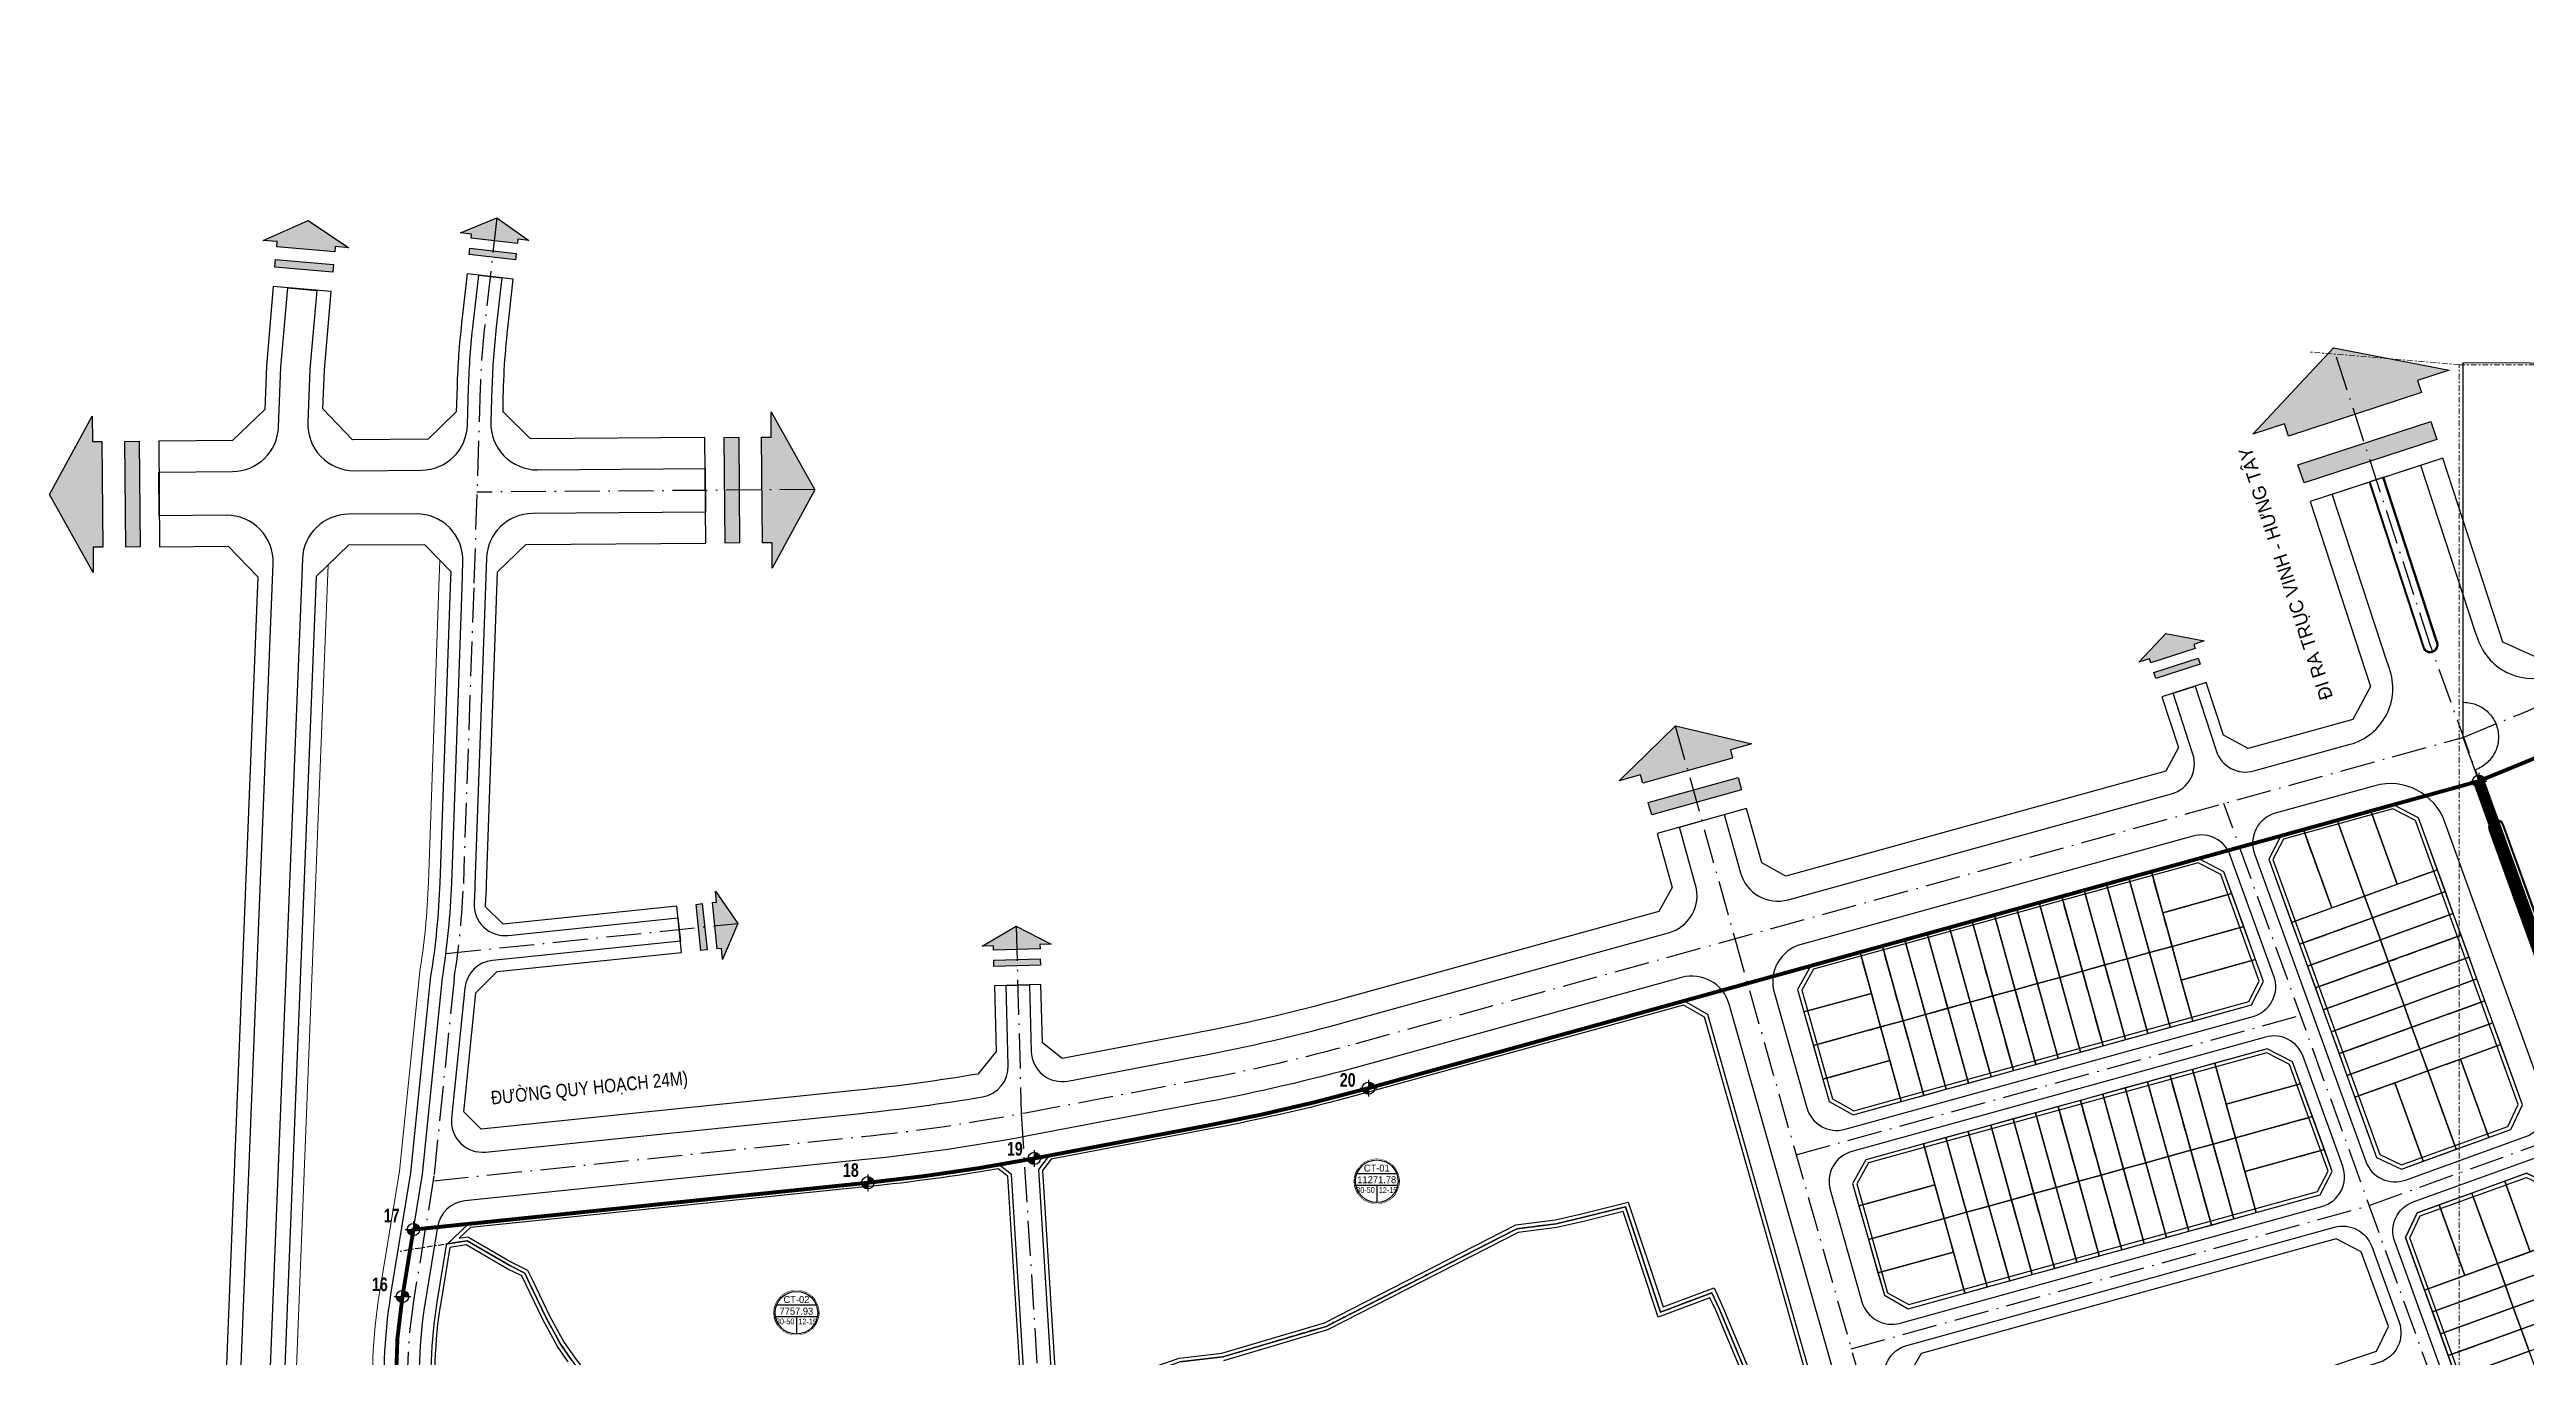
# Model space of a CAD drawing. Header units: millimetres. Extents: x 567980 to 569372, y 2065777 to 2066674.
# Drawn here: x 567980 to 568619, y 2066285 to 2066623 of the extents above; entities that cross this region are included whole.
import ezdxf
from ezdxf.enums import TextEntityAlignment as Align
from ezdxf.xclip import XClip

# ---------------------------------------------------------------- set-up
doc = ezdxf.new("R2010")
doc.units = ezdxf.units.MM
for name, pattern in [('ACAD_ISO10W100', [18.5, 12, -3, 0.5, -3]), ('CENTER', [3, 1.5, -0.5, 0.5, -0.5]), ('DOT', [0.25, 0, -0.25]), ('HIDDEN', [0.75, 0.5, -0.25])]:
    doc.linetypes.add(name, pattern=pattern)
for name, color, linetype, lineweight in [('boDnv', 54, 'Continuous', 25), ('datKeSog', 251, 'Continuous', 13), ('datMatNc', 150, 'Continuous', 13), ('E- RANH GIOI', 1, 'CENTER', 13)]:
    doc.layers.add(name, color=color, linetype=linetype, lineweight=lineweight)
for name, color, linetype in [('BoThamCo', 94, 'Continuous'), ('ChiaLo', 128, 'CENTER'), ('datOlienke', 42, 'Continuous'), ('datOXh', 42, 'Continuous'), ('ddc', 32, 'Continuous'), ('ghi_chu', 7, 'Continuous'), ('hatchViaHe+LogDg', 129, 'Continuous'), ('LogDg', 7, 'Continuous'), ('LoLK', 6, 'Continuous'), ('QH', 7, 'Continuous'), ('RANHGIOI', 2, 'HIDDEN'), ('text', 7, 'Continuous'), ('TimDg', 222, 'Continuous'), ('ViaHeS', 32, 'Continuous')]:
    doc.layers.add(name, color=color, linetype=linetype)
doc.styles.add('ARIALB', font='', dxfattribs={"width": 0.75})
doc.styles.add('avantH', font='', dxfattribs={"height": 10})
doc.styles.add('avh', font='')
doc.styles.add('rms', font='romans.shx', dxfattribs={"width": 0.7, "bigfont": 'vns.shx'})
doc.styles.get('ARIALB').set_extended_font_data('.VnArialH', bold=True)
doc.styles.get('avantH').set_extended_font_data('.VnAvantH')
doc.styles.get('avh').set_extended_font_data('.VnAvantH')
doc.linetypes.add('ADL', pattern='A,0.125,-0.15,["++",rms,S=0.5,R=0,X=0,Y=-0.2245],-1.35,1.125', length=2.75)

# ---------------------------------------------------------------- blocks, each defined once
blk = doc.blocks.new('sl')
at = {"layer": 'ghi_chu', "color": 158}
blk.add_circle((0, 0), 5.75, dxfattribs=at)
at = {"color": 158, "linetype": 'DOT'}
blk.add_wipeout([(0, 5.75), (0.97, 5.67), (1.86, 5.44), (2.47, 5.19), (3.13, 4.82), (3.79, 4.32), (4.43, 3.67), (4.91, 2.99), (5.2, 2.45), (5.53, 1.57), (5.7, 0.77), (5.75, 0), (5.69, -0.85), (5.5, -1.69), (5.23, -2.38), (4.83, -3.13), (4.38, -3.72), (3.93, -4.2), (2.99, -4.91), (2.42, -5.22), (1.54, -5.54), (0.63, -5.72), (0, -5.75), (-0.86, -5.69), (-1.59, -5.52), (-2.41, -5.22), (-3.14, -4.82), (-3.72, -4.39), (-4.31, -3.8), (-4.85, -3.09), (-5.21, -2.43), (-5.52, -1.6), (-5.69, -0.85), (-5.75, 0), (-5.66, 1.01), (-5.49, 1.72), (-5.12, 2.62), (-4.44, 3.66), (-3.55, 4.52), (-2.72, 5.07), (-1.72, 5.49), (-0.8, 5.69)], dxfattribs=at).dxf.layer = 'ghi_chu'
at = {"layer": 'ghi_chu', "color": 32}
for points in [[(-5.12, 2), (5.12, 2)], [(-5.41, -1), (5.41, -1)], [(0, -1), (0, -5.5)]]:
    blk.add_lwpolyline(points, dxfattribs=at)
at = {"layer": 'ghi_chu'}
blk.add_circle((0, 0), 5.5, dxfattribs=at)
at = {"layer": 'ghi_chu', "style": 'avh'}
for tag, height, p in [('SOLO', 1.25, (0, 2.51)), ('DT', 1.5, (-0.01, -0.49))]:
    blk.add_attdef(tag, text='', height=height, dxfattribs=at).set_placement(p, align=Align.CENTER)
blk.add_attdef('MD', text='', height=1.25, dxfattribs=at).set_placement((-0.5, -3), align=Align.RIGHT)
blk.add_attdef('TC', (0.5, -3.02), '', height=1.25, dxfattribs=at)
blk = doc.blocks.new('moc')
at = {"layer": 'QH', "linetype": 'Continuous'}
h = blk.add_hatch(color=7, dxfattribs=at)
h.paths.add_polyline_path([(0, 0), (0.53, 0, 0.414214), (0, 0.53)])
h.paths.add_polyline_path([(-0.53, 0, 0.414214), (0, -0.53), (0, 0)])
for p, q in [((0, 0.71), (0, -0.71)), ((-0.71, 0), (0.71, 0))]:
    blk.add_line(p, q, dxfattribs=at)
blk.add_circle((0, 0), 0.529, dxfattribs=at)
blk = doc.blocks.new('NEN')
at = {"layer": 'hatchViaHe+LogDg'}
for points in [[(-658.81, 201.32), (-662.37, 201.63), (-650.77, 206.79), (-640.27, 199.72), (-643.83, 200.03), (-643.95, 198.67), (-658.92, 199.96)], [(-608.64, 203.26), (-611.49, 203.58), (-602.11, 207.47), (-593.85, 201.6), (-596.69, 201.92), (-596.81, 200.83), (-608.76, 202.17)], [(-597.3, 196.62), (-609.22, 197.96), (-609.07, 199.58), (-597.12, 198.24)], [(-644.42, 193.39), (-659.37, 194.68), (-659.22, 196.72), (-644.25, 195.42)], [(-140.81, 154.25), (-148.98, 151.58), (-128.2, 173.86), (-98.35, 168.12), (-106.52, 165.45), (-105.5, 162.34), (-139.79, 151.14)], [(-706.28, 122.43), (-706.23, 115.92), (-717.53, 136.03), (-706.53, 156.24), (-706.48, 149.73), (-704, 149.75), (-703.8, 122.44)], [(-531.31, 150.89), (-531.36, 157.39), (-520.06, 137.29), (-531.06, 117.08), (-531.1, 123.58), (-533.58, 123.56), (-533.78, 150.87)], [(-101.58, 150.22), (-135.81, 139.04), (-137.4, 143.69), (-103.11, 154.89)], [(-694.36, 149.79), (-694.16, 122.54), (-697.88, 122.46), (-698.08, 149.77)], [(-543.22, 123.52), (-543.42, 150.77), (-539.71, 150.85), (-539.51, 123.55)], [(-175.7, 93.64), (-178.42, 92.75), (-171.49, 100.18), (-161.54, 98.27), (-164.26, 97.38), (-163.93, 96.34), (-175.36, 92.61)], [(-162.62, 92.3), (-174.03, 88.58), (-174.56, 90.12), (-163.13, 93.86)], [(-306.99, 63.69), (-312.51, 62.15), (-298.03, 76.39), (-278.31, 71.7), (-283.83, 70.16), (-283.24, 68.06), (-306.4, 61.59)], [(-280.98, 59.88), (-304.09, 53.42), (-305.02, 56.56), (-281.86, 63.03)], [(-545.41, 30.86), (-545.7, 33.71), (-539.9, 25.37), (-543.88, 16.05), (-544.17, 18.9), (-545.26, 18.78), (-546.49, 30.74)], [(-549.48, 18.36), (-550.71, 30.3), (-549.09, 30.49), (-547.85, 18.53)], [(-474, 19.6), (-476.86, 19.52), (-468.11, 24.67), (-459.12, 20.01), (-461.98, 19.93), (-461.95, 18.84), (-473.97, 18.51)], [(-461.85, 14.59), (-473.84, 14.26), (-473.91, 15.9), (-461.89, 16.23)]]:
    blk.add_hatch(color=158, dxfattribs=at).paths.add_polyline_path(points)
at = {"layer": 'boDnv', "color": 10, "linetype": 'ADL', "ltscale": 0.25}
for points in [[(-112.87, 54.94), (-141.1, 47.13), (-143.82, 41.87), (-116.27, -34.28), (-110.62, -36.93), (-83.19, -27.01), (-80.54, -21.35), (-107.04, 51.93)], [(-157.31, 38.03), (-163.14, 41.03), (-262.37, 13.59), (-265.42, 8.17), (-257.45, -19.89), (-251.99, -22.96), (-150.07, 5.22), (-147.35, 10.48)], [(-139.57, -11.02), (-145.4, -8.01), (-248.17, -36.43), (-251.22, -41.85), (-243.25, -69.91), (-237.78, -72.99), (-132.33, -43.82), (-129.61, -38.57)], [(-60.78, -174.7), (-66.48, -171.94), (-108.51, -55.75), (-105.86, -50.09), (-78.43, -40.17), (-72.77, -42.82), (-30.44, -159.88), (-33.11, -165.41)]]:
    blk.add_lwpolyline(points, close=True, dxfattribs=at)
at = {"layer": 'BoThamCo'}
for points in [[(-115.48, 140.42), (-118.81, 139.34), (-104.87, 96.65, 0.427548), (-102.72, 95.62), (-102.51, 95.7, 0.410089), (-101.54, 97.8), (-101.76, 98.42)], [(-87.84, 49.55), (-67, -8.06, 1), (-63.71, -6.87), (-84.55, 50.74, 0.9989)]]:
    blk.add_lwpolyline(points, format="xyb", close=True, dxfattribs=at)
blk.add_lwpolyline([(-114.05, -78.66), (-121.03, -59.36), (-127.55, -55.99), (-234.64, -85.61), (-238.09, -91.75), (-230.7, -117.81), (-224.59, -121.03), (-117.09, -84.95)], close=True, dxfattribs=at)
at = {"layer": 'ChiaLo', "ltscale": 5}
for points in [[(-96.56, -32.91), (-127.27, 51.99)], [(-111.74, 35.51), (-118.57, 54.4)], [(-128.67, 29.39), (-135.97, 49.58)], [(-164.54, 0.18), (-175.2, 38.74)], [(-139.01, 25.65), (-101.4, 39.25)], [(-187.67, -6.21), (-198.33, 32.34)], [(-181.89, -4.61), (-192.55, 33.94)], [(-176.1, -3.02), (-186.77, 35.54)], [(-170.32, -1.42), (-180.98, 37.14)], [(-172.27, 28.13), (-154.45, 33.06)], [(-136.97, 20), (-99.35, 33.61)], [(-210.8, -12.61), (-221.46, 25.94)], [(-205.02, -11.01), (-215.68, 27.54)], [(-199.24, -9.41), (-209.9, 29.14)], [(-193.45, -7.81), (-204.11, 30.74)], [(-134.93, 14.36), (-97.31, 27.97)], [(-262.4, -6.13), (-151.38, 24.57)], [(-233.93, -19.01), (-244.6, 19.54)], [(-228.15, -17.41), (-238.81, 21.14)], [(-222.37, -15.81), (-233.03, 22.74)], [(-216.58, -14.21), (-227.25, 24.34)], [(-132.89, 8.72), (-95.27, 22.32)], [(-239.72, -20.61), (-250.38, 17.94)], [(-167.47, 10.78), (-148.31, 16.08)], [(-130.85, 3.08), (-93.23, 16.68)], [(-264.85, 2.53), (-247.45, 7.34)], [(-128.81, -2.57), (-91.19, 11.04)], [(-126.77, -8.21), (-89.15, 5.4)], [(-124.73, -13.85), (-87.11, -0.24)], [(-122.68, -19.49), (-85.07, -5.89)], [(-259.94, -14.79), (-242.65, -10.01)], [(-153.94, -50.84), (-164.6, -12.28)], [(-148.15, -49.24), (-158.81, -10.68)], [(-88.1, -29.85), (-95.41, -9.63)], [(-177.07, -57.23), (-187.73, -18.68)], [(-171.28, -55.63), (-181.95, -17.08)], [(-165.5, -54.04), (-176.16, -15.48)], [(-159.72, -52.44), (-170.38, -13.88)], [(-155.88, -21.29), (-136.71, -15.99)], [(-105.03, -35.97), (-112.34, -15.75)], [(-248.2, -56.15), (-133.64, -24.47)], [(-200.2, -63.63), (-210.86, -25.08)], [(-194.42, -62.03), (-205.08, -23.48)], [(-188.63, -60.43), (-199.29, -21.88)], [(-182.85, -58.83), (-193.51, -20.28)], [(-223.33, -70.03), (-233.99, -31.48)], [(-217.55, -68.43), (-228.21, -29.88)], [(-211.76, -66.83), (-222.43, -28.28)], [(-205.98, -65.23), (-216.64, -26.68)], [(-151.08, -38.64), (-130.57, -32.96)], [(-250.65, -47.5), (-231.06, -42.08)], [(-46.62, -171), (-92.48, -44.19)], [(-77.43, -59.35), (-84.02, -41.13)], [(-94.36, -65.47), (-100.95, -47.25)], [(-104.7, -69.21), (-67.09, -55.6)], [(-245.74, -64.81), (-226.26, -59.43)], [(-102.66, -74.85), (-65.05, -61.25)], [(-100.62, -80.49), (-63.01, -66.89)], [(-98.58, -86.14), (-60.97, -72.53)], [(-96.54, -91.78), (-58.92, -78.17)]]:
    blk.add_lwpolyline(points, dxfattribs=at)
at = {"layer": 'datKeSog'}
blk.add_lwpolyline([(-645.6, 117.91), (-648.72, 114.89), (-657.61, -108.51, 0.144979), (-644.71, -159.44), (-560.23, -301.62, -0.120799), (-534.62, -397.06), (-532.94, -474.2), (-529.89, -476.39), (-531.62, -397, 0.12086), (-557.62, -300.13), (-642.13, -157.9, -0.144979), (-654.61, -108.63)], format="xyb", close=True, dxfattribs=at)
blk.add_lwpolyline([(-623.24, -136.39, -0.128574), (-629.43, -70.4), (-624.28, -38.95), (-619.11, 11.76, 0.031267), (-616.75, 35.89), (-614.06, 112.2), (-613.93, 116.14), (-616.83, 119.12), (-617.06, 112.3), (-619.75, 35.99, -0.031383), (-622.09, 12.16), (-627.25, -38.56), (-632.39, -69.91, 0.128574), (-626.06, -137.41)], format="xyb", dxfattribs=at)
at = {"layer": 'datMatNc'}
blk.add_lwpolyline([(-513.86, -452.78), (-528.66, -327.1, 0.11987), (-552.54, -262.85), (-599.29, -193.7), (-612.39, -170.1, -0.039408), (-621.14, -150.91), (-626.06, -137.41, -0.128574), (-632.39, -69.91), (-627.25, -38.56), (-622.09, 12.16, 0.031383), (-619.75, 35.99), (-617.06, 112.3), (-616.83, 119.12), (-620.7, 123.08), (-640.4, 122.94), (-645.6, 117.91), (-654.61, -108.63, 0.144979), (-642.13, -157.9), (-557.62, -300.13, -0.12086), (-531.62, -397), (-529.89, -476.39), (-525.14, -479.79), (-514.04, -476.29), (-510.89, -471.18)], format="xyb", close=True, dxfattribs=at)
at = {"layer": 'datOlienke'}
for points in [[(-112.76, 56.01), (-141.79, 47.98), (-144.9, 41.94), (-117.07, -35.01), (-110.67, -38.01), (-82.46, -27.81), (-79.46, -21.4), (-106.24, 52.64)], [(-156.5, 38.73), (-163.02, 42.1), (-263.04, 14.44), (-266.49, 8.3), (-258.3, -20.56), (-252.12, -24.04), (-149.38, 4.38), (-146.26, 10.41)], [(-138.77, -10.31), (-145.29, -6.94), (-248.84, -35.58), (-252.29, -41.72), (-244.1, -70.58), (-237.92, -74.06), (-131.64, -44.67), (-128.52, -38.64)], [(-60.84, -175.77), (-67.29, -172.66), (-109.59, -55.7), (-106.59, -49.29), (-78.38, -39.09), (-71.97, -42.09), (-29.35, -159.93), (-32.39, -166.23)]]:
    blk.add_lwpolyline(points, close=True, dxfattribs=at)
at = {"layer": 'LogDg', "ltscale": 0.75, "elevation": 0}
for points in [[(-658.81, 201.32), (-662.37, 201.63), (-650.77, 206.79), (-640.27, 199.72), (-643.83, 200.03), (-643.95, 198.67), (-658.92, 199.96)], [(-644.42, 193.39), (-659.37, 194.68), (-659.22, 196.72), (-644.25, 195.42)]]:
    blk.add_lwpolyline(points, close=True, dxfattribs=at)
at = {"layer": 'LogDg', "ltscale": 0.75}
for points in [[(-608.64, 203.26), (-611.49, 203.58), (-602.11, 207.47), (-593.85, 201.6), (-596.69, 201.92), (-596.81, 200.83), (-608.76, 202.17)], [(-597.3, 196.62), (-609.22, 197.96), (-609.07, 199.58), (-597.12, 198.24)], [(-140.81, 154.25), (-148.98, 151.58), (-128.2, 173.86), (-98.35, 168.12), (-106.52, 165.45), (-105.5, 162.34), (-139.79, 151.14)], [(-706.28, 122.43), (-706.23, 115.92), (-717.53, 136.03), (-706.53, 156.24), (-706.48, 149.73), (-704, 149.75), (-703.8, 122.44)], [(-531.31, 150.89), (-531.36, 157.39), (-520.06, 137.29), (-531.06, 117.08), (-531.1, 123.58), (-533.58, 123.56), (-533.78, 150.87)], [(-101.58, 150.22), (-135.81, 139.04), (-137.4, 143.69), (-103.11, 154.89)], [(-694.36, 149.79), (-694.16, 122.54), (-697.88, 122.46), (-698.08, 149.77)], [(-543.22, 123.52), (-543.42, 150.77), (-539.71, 150.85), (-539.51, 123.55)], [(-175.7, 93.64), (-178.42, 92.75), (-171.49, 100.18), (-161.54, 98.27), (-164.26, 97.38), (-163.93, 96.34), (-175.36, 92.61)], [(-162.62, 92.3), (-174.03, 88.58), (-174.56, 90.12), (-163.13, 93.86)], [(-306.99, 63.69), (-312.51, 62.15), (-298.03, 76.39), (-278.31, 71.7), (-283.83, 70.16), (-283.24, 68.06), (-306.4, 61.59)], [(-280.98, 59.88), (-304.09, 53.42), (-305.02, 56.56), (-281.86, 63.03)], [(-545.41, 30.86), (-545.7, 33.71), (-539.9, 25.37), (-543.88, 16.05), (-544.17, 18.9), (-545.26, 18.78), (-546.49, 30.74)], [(-549.48, 18.36), (-550.71, 30.3), (-549.09, 30.49), (-547.85, 18.53)], [(-474, 19.6), (-476.86, 19.52), (-468.11, 24.67), (-459.12, 20.01), (-461.98, 19.93), (-461.95, 18.84), (-473.97, 18.51)], [(-461.85, 14.59), (-473.84, 14.26), (-473.91, 15.9), (-461.89, 16.23)]]:
    blk.add_lwpolyline(points, close=True, dxfattribs=at)
at = {"layer": 'LogDg'}
for points in [[(-115.24, 140.5), (-119.04, 139.26), (-105.11, 96.58, 0.427548), (-102.63, 95.39), (-102.42, 95.47, 0.410089), (-101.31, 97.89), (-101.53, 98.5), (-115.24, 140.5)], [(-73.82, -19.36), (-99.46, 51.54, 0.391769), (-117.57, 60.9), (-143.22, 53.8, 0.43702), (-148.61, 43.37), (-119.89, -36.03, 0.414214), (-109.65, -40.83), (-78.62, -29.61, 0.414214)], [(-272.53, 7.6), (-264.07, -22.21, 0.412228), (-254.24, -27.74), (-148.97, 1.38, 0.43702), (-143.58, 11.81), (-154.83, 42.93, 0.391769), (-164.49, 47.92), (-265.58, 19.97, 0.416202)], [(-107.61, -46.47), (-76.58, -35.25, -0.414214), (-66.33, -40.05), (-23.73, -157.85, -0.421043), (-28.71, -168.15), (-60, -178.65, -0.407417), (-70.07, -173.79), (-112.41, -56.72, -0.414214)], [(-238.3, -83.51), (-127.99, -53, -0.391769), (-118.33, -57.99), (-111.27, -77.52, -0.421043), (-116.24, -87.83), (-226.25, -124.75, -0.428104), (-236.49, -119.35), (-243.86, -93.4, -0.416202)]]:
    blk.add_lwpolyline(points, format="xyb", close=True, dxfattribs=at)
for points in [[(-640.39, 130.94, 0.400474), (-652.29, 119.42), (-661.36, -108.36, 0.144979)], [(-620.42, -135.36, -0.128574), (-626.46, -70.88), (-621.3, -39.35), (-616.14, 11.37, 0.031155), (-613.75, 35.78), (-611.06, 112.1), (-610.85, 118.68, 0.425871), (-622.93, 131.07), (-640.39, 130.94)], [(-88.08, 49.47), (-67.24, -8.15, 1), (-63.48, -6.79), (-84.31, 50.83, 1), (-88.07, 49.46)], [(-125.84, -37.24), (-136.07, -8.94, 0.391769), (-145.73, -3.95), (-252.5, -33.48, 0.416202), (-258.06, -43.38), (-249.87, -72.24, 0.412228), (-240.04, -77.76), (-131.23, -47.67, 0.43702), (-125.84, -37.24)]]:
    blk.add_lwpolyline(points, format="xyb", dxfattribs=at)
at = {"layer": 'LoLK'}
for points in [[(-127.27, 51.99), (-135.97, 49.58), (-128.67, 29.39), (-120.2, 32.45)], [(-118.57, 54.4), (-127.27, 51.99), (-120.2, 32.45), (-111.74, 35.51)], [(-106.24, 52.64), (-112.76, 56.01), (-118.57, 54.4), (-111.74, 35.51), (-101.4, 39.25)], [(-135.97, 49.58), (-141.79, 47.98), (-144.9, 41.94), (-139.01, 25.65), (-128.67, 29.39)], [(-172.27, 28.13), (-175.2, 38.74), (-180.98, 37.14), (-175.65, 17.86), (-169.87, 19.46)], [(-156.5, 38.73), (-163.02, 42.1), (-175.2, 38.74), (-172.27, 28.13), (-154.45, 33.06)], [(-99.35, 33.61), (-101.4, 39.25), (-120.2, 32.45), (-118.16, 26.81)], [(-198.33, 32.34), (-204.11, 30.74), (-198.78, 11.46), (-193, 13.06)], [(-192.55, 33.94), (-198.33, 32.34), (-193, 13.06), (-187.22, 14.66)], [(-186.77, 35.54), (-192.55, 33.94), (-187.22, 14.66), (-181.44, 16.26)], [(-180.98, 37.14), (-186.77, 35.54), (-181.44, 16.26), (-175.65, 17.86)], [(-154.45, 33.06), (-172.27, 28.13), (-169.87, 19.46), (-151.38, 24.57)], [(-120.2, 32.45), (-139.01, 25.65), (-136.97, 20), (-118.16, 26.81)], [(-97.31, 27.97), (-99.35, 33.61), (-118.16, 26.81), (-116.12, 21.16)], [(-221.46, 25.94), (-227.25, 24.34), (-221.92, 5.07), (-216.13, 6.66)], [(-215.68, 27.54), (-221.46, 25.94), (-216.13, 6.66), (-210.35, 8.26)], [(-209.9, 29.14), (-215.68, 27.54), (-210.35, 8.26), (-204.57, 9.86)], [(-204.11, 30.74), (-209.9, 29.14), (-204.57, 9.86), (-198.78, 11.46)], [(-116.12, 21.16), (-118.16, 26.81), (-136.97, 20), (-134.93, 14.36)], [(-95.27, 22.32), (-97.31, 27.97), (-116.12, 21.16), (-114.08, 15.52)], [(-244.6, 19.54), (-250.38, 17.94), (-247.45, 7.34), (-245.05, -1.33), (-239.26, 0.27)], [(-238.81, 21.14), (-244.6, 19.54), (-239.26, 0.27), (-233.48, 1.87)], [(-233.03, 22.74), (-238.81, 21.14), (-233.48, 1.87), (-227.7, 3.47)], [(-227.25, 24.34), (-233.03, 22.74), (-227.7, 3.47), (-221.92, 5.07)], [(-167.47, 10.78), (-169.87, 19.46), (-175.65, 17.86), (-170.32, -1.42), (-164.54, 0.18)], [(-151.38, 24.57), (-169.87, 19.46), (-167.47, 10.78), (-148.31, 16.08)], [(-116.12, 21.16), (-134.93, 14.36), (-132.89, 8.72), (-114.08, 15.52)], [(-93.23, 16.68), (-95.27, 22.32), (-114.08, 15.52), (-112.04, 9.88)], [(-250.38, 17.94), (-263.04, 14.44), (-266.49, 8.3), (-264.85, 2.53), (-247.45, 7.34)], [(-193, 13.06), (-198.78, 11.46), (-193.45, -7.81), (-187.67, -6.21)], [(-187.22, 14.66), (-193, 13.06), (-187.67, -6.21), (-181.89, -4.61)], [(-181.44, 16.26), (-187.22, 14.66), (-181.89, -4.61), (-176.1, -3.02)], [(-175.65, 17.86), (-181.44, 16.26), (-176.1, -3.02), (-170.32, -1.42)], [(-146.26, 10.41), (-148.31, 16.08), (-167.47, 10.78), (-164.54, 0.18), (-149.38, 4.38)], [(-112.04, 9.88), (-114.08, 15.52), (-132.89, 8.72), (-130.85, 3.08)], [(-91.19, 11.04), (-93.23, 16.68), (-112.04, 9.88), (-110, 4.24)], [(-247.45, 7.34), (-264.85, 2.53), (-262.4, -6.13), (-245.05, -1.33)], [(-216.13, 6.66), (-221.92, 5.07), (-216.58, -14.21), (-210.8, -12.61)], [(-210.35, 8.26), (-216.13, 6.66), (-210.8, -12.61), (-205.02, -11.01)], [(-204.57, 9.86), (-210.35, 8.26), (-205.02, -11.01), (-199.24, -9.41)], [(-198.78, 11.46), (-204.57, 9.86), (-199.24, -9.41), (-193.45, -7.81)], [(-110, 4.24), (-112.04, 9.88), (-130.85, 3.08), (-128.81, -2.57)], [(-89.15, 5.4), (-91.19, 11.04), (-110, 4.24), (-107.96, -1.4)], [(-239.26, 0.27), (-245.05, -1.33), (-239.72, -20.61), (-233.93, -19.01)], [(-233.48, 1.87), (-239.26, 0.27), (-233.93, -19.01), (-228.15, -17.41)], [(-227.7, 3.47), (-233.48, 1.87), (-228.15, -17.41), (-222.37, -15.81)], [(-221.92, 5.07), (-227.7, 3.47), (-222.37, -15.81), (-216.58, -14.21)], [(-110, 4.24), (-128.81, -2.57), (-126.77, -8.21), (-107.96, -1.4)], [(-87.11, -0.24), (-89.15, 5.4), (-107.96, -1.4), (-105.92, -7.05)], [(-245.05, -1.33), (-262.4, -6.13), (-259.94, -14.79), (-242.65, -10.01)], [(-107.96, -1.4), (-126.77, -8.21), (-124.73, -13.85), (-105.92, -7.05)], [(-85.07, -5.89), (-87.11, -0.24), (-105.92, -7.05), (-103.88, -12.69), (-95.41, -9.63)], [(-85.07, -5.89), (-95.41, -9.63), (-88.1, -29.85), (-82.46, -27.81), (-79.46, -21.4)], [(-242.65, -10.01), (-259.94, -14.79), (-258.3, -20.56), (-252.12, -24.04), (-239.72, -20.61)], [(-164.6, -12.28), (-170.38, -13.88), (-165.05, -33.16), (-159.27, -31.56)], [(-155.88, -21.29), (-158.81, -10.68), (-164.6, -12.28), (-159.27, -31.56), (-153.48, -29.96)], [(-138.77, -10.31), (-145.29, -6.94), (-158.81, -10.68), (-155.88, -21.29), (-136.71, -15.99)], [(-105.92, -7.05), (-124.73, -13.85), (-122.68, -19.49), (-112.34, -15.75), (-103.88, -12.69)], [(-103.88, -12.69), (-112.34, -15.75), (-105.03, -35.97), (-96.56, -32.91)], [(-95.41, -9.63), (-103.88, -12.69), (-96.56, -32.91), (-88.1, -29.85)], [(-187.73, -18.68), (-193.51, -20.28), (-188.18, -39.56), (-182.4, -37.96)], [(-181.95, -17.08), (-187.73, -18.68), (-182.4, -37.96), (-176.62, -36.36)], [(-176.16, -15.48), (-181.95, -17.08), (-176.62, -36.36), (-170.83, -34.76)], [(-170.38, -13.88), (-176.16, -15.48), (-170.83, -34.76), (-165.05, -33.16)], [(-136.71, -15.99), (-155.88, -21.29), (-153.48, -29.96), (-133.64, -24.47)], [(-112.34, -15.75), (-122.68, -19.49), (-117.07, -35.01), (-110.67, -38.01), (-105.03, -35.97)], [(-210.86, -25.08), (-216.64, -26.68), (-211.31, -45.95), (-205.53, -44.35)], [(-205.08, -23.48), (-210.86, -25.08), (-205.53, -44.35), (-199.75, -42.76)], [(-199.29, -21.88), (-205.08, -23.48), (-199.75, -42.76), (-193.96, -41.16)], [(-193.51, -20.28), (-199.29, -21.88), (-193.96, -41.16), (-188.18, -39.56)], [(-130.57, -32.96), (-133.64, -24.47), (-153.48, -29.96), (-151.08, -38.64)], [(-233.99, -31.48), (-248.84, -35.58), (-252.29, -41.72), (-250.65, -47.5), (-231.06, -42.08)], [(-228.21, -29.88), (-233.99, -31.48), (-228.66, -50.75), (-222.88, -49.15)], [(-222.43, -28.28), (-228.21, -29.88), (-222.88, -49.15), (-217.1, -47.55)], [(-216.64, -26.68), (-222.43, -28.28), (-217.1, -47.55), (-211.31, -45.95)], [(-159.27, -31.56), (-165.05, -33.16), (-159.72, -52.44), (-153.94, -50.84)], [(-153.48, -29.96), (-159.27, -31.56), (-153.94, -50.84), (-148.15, -49.24), (-151.08, -38.64)], [(-182.4, -37.96), (-188.18, -39.56), (-182.85, -58.83), (-177.07, -57.23)], [(-176.62, -36.36), (-182.4, -37.96), (-177.07, -57.23), (-171.28, -55.63)], [(-170.83, -34.76), (-176.62, -36.36), (-171.28, -55.63), (-165.5, -54.04)], [(-165.05, -33.16), (-170.83, -34.76), (-165.5, -54.04), (-159.72, -52.44)], [(-128.52, -38.64), (-130.57, -32.96), (-151.08, -38.64), (-148.15, -49.24), (-131.64, -44.67)], [(-231.06, -42.08), (-250.65, -47.5), (-248.2, -56.15), (-228.66, -50.75)], [(-205.53, -44.35), (-211.31, -45.95), (-205.98, -65.23), (-200.2, -63.63)], [(-199.75, -42.76), (-205.53, -44.35), (-200.2, -63.63), (-194.42, -62.03)], [(-193.96, -41.16), (-199.75, -42.76), (-194.42, -62.03), (-188.63, -60.43)], [(-188.18, -39.56), (-193.96, -41.16), (-188.63, -60.43), (-182.85, -58.83)], [(-92.48, -44.19), (-100.95, -47.25), (-94.36, -65.47), (-85.9, -62.41)], [(-84.02, -41.13), (-92.48, -44.19), (-85.9, -62.41), (-77.43, -59.35)], [(-71.97, -42.09), (-78.38, -39.09), (-84.02, -41.13), (-77.43, -59.35), (-67.09, -55.6)], [(-228.66, -50.75), (-248.2, -56.15), (-245.74, -64.81), (-226.26, -59.43)], [(-222.88, -49.15), (-228.66, -50.75), (-223.33, -70.03), (-217.55, -68.43)], [(-217.1, -47.55), (-222.88, -49.15), (-217.55, -68.43), (-211.76, -66.83)], [(-211.31, -45.95), (-217.1, -47.55), (-211.76, -66.83), (-205.98, -65.23)], [(-100.95, -47.25), (-106.59, -49.29), (-109.59, -55.7), (-104.7, -69.21), (-94.36, -65.47)], [(-65.05, -61.25), (-67.09, -55.6), (-85.9, -62.41), (-83.85, -68.05)], [(-226.26, -59.43), (-245.74, -64.81), (-244.1, -70.58), (-237.92, -74.06), (-223.33, -70.03)], [(-85.9, -62.41), (-104.7, -69.21), (-102.66, -74.85), (-83.85, -68.05)], [(-63.01, -66.89), (-65.05, -61.25), (-83.85, -68.05), (-81.81, -73.69)], [(-83.85, -68.05), (-102.66, -74.85), (-100.62, -80.49), (-81.81, -73.69)], [(-60.97, -72.53), (-63.01, -66.89), (-81.81, -73.69), (-79.77, -79.33)], [(-81.81, -73.69), (-100.62, -80.49), (-98.58, -86.14), (-79.77, -79.33)], [(-58.92, -78.17), (-60.97, -72.53), (-79.77, -79.33), (-77.73, -84.98)], [(-79.77, -79.33), (-98.58, -86.14), (-96.54, -91.78), (-77.73, -84.98)], [(-77.73, -84.98), (-96.54, -91.78), (-94.5, -97.42), (-75.69, -90.62)]]:
    blk.add_lwpolyline(points, close=True, dxfattribs=at)
at = {"layer": 'RANHGIOI', "color": 5, "ltscale": 20, "const_width": 3}
blk.add_lwpolyline([(77.13, -402.72), (-90.74, 62.09)], dxfattribs=at)
at = {"layer": 'TimDg', "linetype": 'ACAD_ISO10W100', "ltscale": 0.75}
blk.add_line((-520.08, 137.32), (-607.26, 136.67), dxfattribs=at)
for points in [[(-602.12, 207.47), (-605.25, 179.61, 0.019867), (-606.39, 163.76), (-608.06, 112), (-610.75, 35.68, -0.031045), (-613.16, 10.98), (-618.33, -39.74), (-623.5, -71.37, 0.128574), (-617.6, -134.33), (-612.69, -147.83, 0.039408), (-604.52, -165.73), (-591.61, -188.98), (-545.08, -257.81, -0.11987), (-519.72, -326.05), (-504.94, -451.53), (-498.83, -489.44)], [(-466.8, -23.68), (-462.71, -88.74), (-450.67, -138.79, 0.027613), (-445.91, -154.65), (-441.38, -167.21, -0.021791), (-437.48, -179.68), (-433.93, -193.04, -0.062497), (-432.04, -206.98), (-431.1, -303.36), (-433.03, -349.32), (-434.47, -413.13), (-433.42, -437.04), (-430.18, -467.43)]]:
    blk.add_lwpolyline(points, format="xyb", dxfattribs=at)
for points in [[(80.71, -412.74), (34.28, -282.94), (-103.14, 96.99), (-128.23, 173.83)], [(-298.05, 76.37), (-282.7, 21.46)], [(-69.23, -184.92), (-156.5, 56.36)], [(-615.23, 17.62), (-539.9, 25.38)], [(-468.12, 24.68), (-466.8, -23.68)], [(-282.7, 21.46), (-168.82, -379.72)], [(-266.86, -34.34), (-136.71, 1.65)], [(-118.97, -47.39), (-58.79, -25.63)], [(-252.66, -84.37), (-118.97, -47.39)]]:
    blk.add_lwpolyline(points, dxfattribs=at)
at = {"layer": 'ViaHeS'}
blk.add_lwpolyline([(-640.4, 122.94), (-648.72, 114.89), (-657.61, -108.51, 0.144979), (-644.71, -159.44), (-560.23, -301.62, -0.120799), (-534.62, -397.06), (-532.94, -474.2), (-525.14, -479.79), (-514.04, -476.29), (-508.48, -467.28), (-510.89, -452.36), (-525.68, -326.75, 0.11987), (-550.05, -261.17), (-596.73, -192.13), (-609.77, -168.64, -0.039408), (-618.32, -149.89), (-623.24, -136.39, -0.128574), (-629.43, -70.4), (-624.28, -38.95), (-619.11, 11.76, 0.031267), (-616.75, 35.89), (-614.06, 112.2), (-613.93, 116.14), (-620.7, 123.08)], format="xyb", close=True, dxfattribs=at)
for points in [[(-112.76, 56.01), (-141.79, 47.98), (-144.9, 41.94), (-117.07, -35.01), (-110.67, -38.01), (-82.46, -27.81), (-79.46, -21.4), (-106.24, 52.64)], [(-156.5, 38.73), (-163.02, 42.1), (-263.04, 14.44), (-266.49, 8.3), (-258.3, -20.56), (-252.12, -24.04), (-149.38, 4.38), (-146.26, 10.41)], [(-138.77, -10.31), (-145.29, -6.94), (-248.84, -35.58), (-252.29, -41.72), (-244.1, -70.58), (-237.92, -74.06), (-131.64, -44.67), (-128.52, -38.64)], [(-60.84, -175.77), (-67.29, -172.66), (-109.59, -55.7), (-106.59, -49.29), (-78.38, -39.09), (-71.97, -42.09), (-29.35, -159.93), (-32.39, -166.23)], [(-224.59, -121.03), (-117.09, -84.95), (-114.05, -78.66), (-121.03, -59.36), (-127.55, -55.99), (-234.64, -85.61), (-238.09, -91.75), (-230.7, -117.81)]]:
    blk.add_lwpolyline(points, close=True, dxfattribs=at)
blk.add_lwpolyline([(-472.46, -36.89, -0.016742), (-506.42, -41.54), (-609.39, -52.15), (-615.17, -57.6), (-617.58, -72.34, 0.128574), (-611.96, -132.28), (-607.05, -145.78, 0.039408), (-599.27, -162.82), (-594.34, -171.71, 0.384462), (-590.54, -173.01), (-573.36, -165.67, -0.042512), (-548.78, -157.54), (-476.2, -140.23), (-456.97, -136.49, 0.42725), (-455.41, -134.06), (-466.19, -89.27), (-469.32, -39.37), (-472.46, -36.89)], format="xyb", dxfattribs=at)
at = {"layer": 'ghi_chu'}
ref = blk.add_blockref('sl', (-375.07, -41.15), dxfattribs=at)
ref.add_attrib('DT', '11271.78', dxfattribs={"height": 1.8, "style": 'avh'}).set_placement((-375.08, -41.65), align=Align.CENTER)
ref.add_attrib('MD', '30-50', dxfattribs={"height": 1.5, "style": 'avh', "width": 0.75}).set_placement((-375.57, -44.15), align=Align.RIGHT)
ref.add_attrib('TC', '12-15', (-374.57, -44.17), dxfattribs={"height": 1.5, "style": 'avh', "width": 0.75})
ref.add_attrib('SOLO', 'ct-01', dxfattribs={"height": 1.8, "style": 'avh'}).set_placement((-375.07, -38.65), align=Align.CENTER)
at = {"layer": 'QH', "xscale": 3, "yscale": 3, "zscale": 3}
for p in [(-90.74, 62.09), (-377.22, -17.13), (-463.44, -35.26), (-506.42, -41.54), (-623.64, -53.62), (-626.46, -70.88)]:
    blk.add_blockref('moc', p, dxfattribs=at)
at = {"layer": 'ghi_chu', "style": 'avantH'}
blk.add_text('®i ra trôc vinh - h\xadng t©y', height=3.5, rotation=108.08492, dxfattribs=at).set_placement((-128.28, 83.77, 0))
at = {"layer": 'ghi_chu', "style": 'avantH', "width": 0.85}
blk.add_text('®\xadêng quy ho¹ch 24m)', height=3.5, rotation=5.88383, dxfattribs=at).set_placement((-603.44, -21.38, 0))
at = {"layer": 'QH', "style": 'ARIALB', "width": 0.75}
for s, p in [('20', (-384.6, -16.76, -2.25)), ('19', (-470.49, -34.52, -2.25)), ('18', (-512.81, -40.02, -2.25)), ('17', (-631.29, -51.75, -2.25)), ('16', (-634.34, -69.5, -2.25))]:
    blk.add_text(s, height=3.5, dxfattribs=at).set_placement(p)
at = {"layer": 'boDnv', "color": 10, "linetype": 'ADL', "ltscale": 0.25}
blk.add_lwpolyline([(-322.2, -49.57), (-310.2, -46.54), (-301.21, -73.59), (-288.05, -68.67), (-285.79, -73.6), (-268.41, -115.22), (-260.14, -113.44, 0.433258), (-258.63, -110.93), (-290.47, 1.23), (-295.94, 4.31), (-376.95, -18.1, -0.020567), (-418.04, -27.66), (-459.07, -35.45), (-461.36, -38.4), (-458.25, -88.07), (-457.13, -92.7), (-451.94, -93.06), (-434.82, -89.79), (-426.08, -86.77), (-415.02, -85.51), (-388.52, -77.66), (-339.2, -52.43), (-328.96, -51.14)], format="xyb", close=True, dxfattribs=at)
blk.add_lwpolyline([(-270.4, -115.64), (-287.62, -74.41), (-289.09, -71.2), (-302.46, -76.19), (-311.51, -48.93), (-321.73, -51.51), (-328.6, -53.11), (-338.6, -54.37), (-387.77, -79.53), (-414.62, -87.47)], dxfattribs=at)
at = {"layer": 'datOXh', "linetype": 'ByBlock'}
blk.add_lwpolyline([(-321.96, -50.54), (-310.85, -47.73), (-301.84, -74.89), (-288.57, -69.93), (-286.7, -74.01), (-269.01, -116.37), (-259.93, -114.41, 0.433258), (-257.67, -110.66), (-289.63, 1.9), (-295.81, 5.38), (-377.22, -17.13, -0.020567), (-418.23, -26.68), (-459.63, -34.53), (-462.38, -38.09), (-459.24, -88.22), (-457.93, -93.65), (-451.88, -94.07), (-434.56, -90.76), (-425.86, -87.75), (-414.82, -86.49), (-388.14, -78.59), (-338.9, -53.4), (-328.78, -52.13)], format="xyb", close=True, dxfattribs=at)
at = {"layer": 'ddc'}
blk.add_lwpolyline([(-269.01, -116.37), (-286.7, -74.01), (-288.57, -69.93), (-301.84, -74.89), (-310.85, -47.73), (-321.96, -50.54), (-328.78, -52.13), (-338.9, -53.4), (-388.14, -78.59), (-414.82, -86.49), (-425.86, -87.75)], dxfattribs=at)
at = {"layer": 'LogDg'}
for points in [[(-668.85, -108.06), (-659.85, 118.23, 0.428088), (-671.92, 130.71), (-689.22, 130.58), (-689.3, 141.83), (-670.34, 141.97, 0.400474), (-658.44, 153.49), (-657.83, 168.9), (-656.06, 189.37), (-648.59, 188.73), (-650.34, 168.43), (-650.89, 154.68, 0.425345), (-638.92, 142.2), (-621.61, 142.33, 0.402651), (-609.71, 153.94), (-609.39, 163.86, -0.019867), (-608.23, 179.94), (-606.8, 192.65), (-600.84, 191.98), (-602.26, 179.27, 0.019867), (-603.39, 163.66), (-603.68, 154.8, 0.425871), (-591.59, 142.41), (-548.36, 142.73), (-548.28, 131.48), (-592.89, 131.16, 0.401789), (-604.79, 119.58), (-607.75, 35.57, -0.005984), (-607.98, 30.72, 0.462462), (-599.18, 22.29), (-555.38, 26.8), (-554.76, 20.83), (-603.24, 15.84, 0.355613), (-610.38, 8.69), (-613.79, -24.84, 0.475348), (-605.01, -33.61), (-508.27, -23.64, 0.016072), (-476.81, -19.37, 0.37392), (-470.14, -11.26), (-470.7, 9.35), (-464.71, 9.51), (-464.24, -7.65, 0.461916), (-454.75, -15.29), (-421.58, -8.99, 0.020567), (-382.01, 0.22), (-299.76, 22.96, 0.415004), (-292.8, 35.29), (-296.97, 50.22), (-285.41, 53.45), (-281.22, 38.44, 0.413423), (-268.92, 31.49), (-169.97, 58.86, 0.427702), (-164.5, 69.05), (-169.62, 84.75), (-163.92, 86.62), (-158.48, 69.96, 0.400853), (-148.74, 64.73), (-123.9, 71.6, 0.437327), (-113.79, 91.17), (-114.46, 93.01), (-128.55, 136.15), (-105.74, 143.6), (-91.77, 100.83), (-90.91, 98.47, 0.429754), (-70.96, 89.77, 0.001079)], [(-507.04, -35.57), (-610.36, -46.22, 0.338571), (-617.44, -52.89), (-620.54, -71.85, 0.128574), (-614.78, -133.31), (-609.87, -146.81, 0.039408), (-601.9, -164.28), (-589.05, -187.41), (-542.89, -255.71, 0.39217), (-532.29, -258.18), (-486.18, -231.86, -0.007183), (-482.22, -229.67), (-410.36, -191.36), (-386.78, -183.12, -0.181821), (-275.93, -185.72), (-258.79, -192.63, 0.083755), (-234.91, -197.88, 0.513132), (-228.84, -190.24), (-284.13, 4.53, 0.412228), (-296.42, 11.44), (-378.82, -11.35, -0.020567), (-419.34, -20.78), (-464.56, -29.36, -0.021218), (-507.04, -35.57, 0.021218)]]:
    blk.add_lwpolyline(points, format="xyb", dxfattribs=at)
at = {"layer": 'TimDg', "linetype": 'ACAD_ISO10W100', "ltscale": 0.75}
blk.add_lwpolyline([(-618.46, -41.02), (-507.65, -29.6, 0.021218), (-465.68, -23.47), (-420.46, -14.89, 0.020567), (-380.42, -5.57), (-94.61, 73.47, 0.005041), (-61.57, 87.25, 0.001474), (-59.94, 87.95), (279.47, 235.9), (307.9, 250.87)], format="xyb", dxfattribs=at)
at = {"layer": 'ViaHeS', "elevation": 0}
blk.add_lwpolyline([(-75.92, 94.08), (-84.51, 97.94), (-100.03, 145.47), (-134.25, 134.29), (-118.66, 86.53), (-123.23, 78.01), (-150.26, 70.53), (-156.63, 73.95), (-161.07, 87.55), (-172.48, 83.82), (-168.21, 70.75), (-171.47, 64.67), (-269.55, 37.54), (-275.71, 41.03), (-279.63, 55.06), (-302.75, 48.6), (-298.84, 34.63), (-302.32, 28.48), (-383.61, 6, -0.020567), (-422.7, -3.1), (-456.25, -9.47), (-461.3, -5.4), (-461.71, 9.6), (-473.7, 9.27), (-473.24, -7.64), (-478.03, -13.49, -0.015955), (-508.88, -17.67), (-606.15, -27.69), (-610.61, -23.23), (-607.49, 7.46), (-602.01, 12.95), (-554.45, 17.85), (-555.68, 29.79), (-600.45, 25.17), (-605.04, 29.65, 0.007073), (-604.76, 35.47), (-601.91, 116.09), (-594.67, 123.14), (-548.22, 123.48), (-548.42, 150.73), (-593.42, 150.4), (-600.49, 157.35, -0.027886), (-599.28, 178.94), (-597.86, 191.65), (-609.78, 192.99), (-611.21, 180.28, 0.019867), (-612.39, 163.96), (-612.6, 157.39), (-619.82, 150.34), (-639.32, 150.2), (-647, 158.13), (-646.6, 168.2), (-644.85, 188.41), (-659.8, 189.7), (-661.57, 169.14), (-662.01, 158.02), (-670.33, 149.97), (-689.36, 149.83), (-689.16, 122.58), (-671.42, 122.71), (-663.74, 114.78), (-672.6, -107.91, 0.144979)], format="xyb", dxfattribs=at)
at = {"layer": 'ViaHeS'}
blk.add_lwpolyline([(-365.76, -131.57, -0.26799), (-358.51, -133.48), (-355.66, -136.29, 0.272765), (-352.71, -137.04), (-320.51, -127.62, -0.018157), (-316.12, -126.51), (-259.93, -114.41, 0.433258), (-257.67, -110.66), (-289.63, 1.9), (-295.81, 5.38), (-377.22, -17.13, -0.020567), (-418.23, -26.68), (-459.63, -34.53), (-462.38, -38.09), (-459.24, -88.22), (-447.26, -137.97, 0.027613), (-442.62, -153.46), (-439.35, -162.51, 0.457076), (-436.53, -163.59), (-394.14, -140.94, -0.056028), (-381.17, -135.78), (-365.76, -131.57)], format="xyb", dxfattribs=at)
at = {"layer": 'ghi_chu'}
ref = blk.add_blockref('sl', (-524.81, -75.07), dxfattribs=at)
ref.add_attrib('DT', '7757.93', dxfattribs={"height": 1.8, "style": 'avh'}).set_placement((-524.83, -75.57), align=Align.CENTER)
ref.add_attrib('MD', '30-50', dxfattribs={"height": 1.5, "style": 'avh', "width": 0.75}).set_placement((-525.32, -78.07), align=Align.RIGHT)
ref.add_attrib('TC', '12-15', (-524.31, -78.09), dxfattribs={"height": 1.5, "style": 'avh', "width": 0.75})
ref.add_attrib('SOLO', 'ct-02', dxfattribs={"height": 1.8, "style": 'avh'}).set_placement((-524.81, -72.57), align=Align.CENTER)
at = {"layer": 'boDnv', "color": 10, "linetype": 'ADL', "ltscale": 0.25}
blk.add_lwpolyline([(-470.29, -39.87), (-472.73, -37.95, -0.016525), (-506.32, -42.54), (-608.95, -53.11), (-611.82, -55.82), (-609.61, -55.47), (-598.29, -62.04), (-594.17, -64.11), (-592.84, -66.86), (-588.5, -75.91), (-584.77, -82.75), (-582.1, -86.55), (-577.21, -93.2), (-570.34, -101.06), (-565.08, -112.82), (-558.83, -121.98), (-473.44, -92.16), (-470.32, -91.81), (-466.54, -92.06), (-467.18, -89.42)], format="xyb", close=True, dxfattribs=at)
blk.add_lwpolyline([(-583.72, -87.72), (-586.47, -83.81), (-590.28, -76.82), (-594.65, -67.73), (-595.68, -65.59), (-599.24, -63.8), (-610, -57.56), (-614.26, -58.23), (-616.6, -72.5, 0.128574), (-611.02, -131.94)], format="xyb", dxfattribs=at)
at = {"layer": 'ChiaLo', "elevation": 0}
for points in [[(-268.03, -118.72), (-286.7, -74.01), (-288.57, -69.93), (-301.84, -74.89), (-310.85, -47.73), (-321.96, -50.54), (-328.78, -52.13), (-338.9, -53.4), (-388.14, -78.59), (-414.82, -86.49), (-425.86, -87.75)], [(-582.91, -87.13), (-585.62, -83.28), (-589.39, -76.37), (-593.75, -67.3), (-594.92, -64.85), (-598.76, -62.92), (-609.81, -56.51), (-627.61, -59.34)]]:
    blk.add_lwpolyline(points, dxfattribs=at)
at = {"layer": 'datOXh', "linetype": 'ByBlock'}
blk.add_lwpolyline([(-469.32, -39.37), (-472.46, -36.89, -0.016742), (-506.42, -41.54), (-609.39, -52.15), (-614.87, -57.32), (-609.81, -56.51), (-598.76, -62.92), (-594.92, -64.85), (-593.75, -67.3), (-589.39, -76.37), (-585.62, -83.28), (-582.91, -87.13), (-577.99, -93.83), (-571.19, -101.61), (-565.96, -113.31), (-559.23, -123.17), (-473.22, -93.14), (-470.29, -92.81), (-465.25, -93.15), (-466.19, -89.27)], format="xyb", close=True, dxfattribs=at)
at = {"layer": 'ddc'}
blk.add_lwpolyline([(-582.91, -87.13), (-585.62, -83.28), (-589.39, -76.37), (-593.75, -67.3), (-594.92, -64.85), (-598.76, -62.92), (-609.81, -56.51), (-614.87, -57.32), (-615.17, -57.6), (-617.58, -72.34, 0.128574), (-611.96, -132.28)], format="xyb", dxfattribs=at)
at = {"layer": 'RANHGIOI', "color": 1, "ltscale": 9, "const_width": 1}
blk.add_lwpolyline([(-56.84, 76.22, -0.005137), (-90.74, 62.09), (-377.22, -17.13, -0.020567), (-418.23, -26.68), (-463.44, -35.26, -0.021218), (-506.42, -41.54), (-623.64, -53.62), (-626.46, -70.88, 0.128574), (-620.42, -135.36), (-615.5, -148.86, 0.039408), (-607.14, -167.19), (-594.17, -190.55), (-547.57, -259.49, -0.11987), (-522.7, -326.4), (-507.92, -451.95), (-504.47, -473.28), (-499.27, -471.64), (-50.48, -321.02, 0.050684)], format="xyb", dxfattribs=at)
blk = doc.blocks.new('TEM DAT')
at = {"layer": 'LogDg'}
blk.add_circle((0, 0), 9, dxfattribs=at)
blk = doc.blocks.new('MA LO')
at = {"layer": 'E- RANH GIOI', "xscale": 996.6571095296216, "yscale": 996.6571095296216, "zscale": 996.6571095296216}
blk.add_blockref('TEM DAT', (-315257, 99517), dxfattribs=at)

msp = doc.modelspace()

# ---------------------------------------------------------------- linework, layer by layer
at = {"layer": 'RANHGIOI', "color": 1, "ltscale": 9, "const_width": 1}
msp.add_lwpolyline([(568640.64, 2066447.92, -0.005137), (568606.74, 2066433.79), (568320.26, 2066354.56, -0.020567), (568279.26, 2066345.02), (568234.04, 2066336.44, -0.021218), (568191.06, 2066330.16), (568073.84, 2066318.08), (568071.02, 2066300.81, 0.128574), (568077.06, 2066236.34), (568081.98, 2066222.84, 0.039408), (568090.34, 2066204.51), (568103.31, 2066181.14), (568149.91, 2066112.2, -0.11987), (568174.78, 2066045.3), (568189.56, 2065919.75), (568193.01, 2065898.42), (568198.21, 2065900.06), (568647, 2066050.67, 0.050684)], format="xyb", dxfattribs=at)

# ---------------------------------------------------------------- next in the draw order: block references
at = {"layer": 'boDnv'}
msp.add_blockref('NEN', (568697.48, 2066371.7), dxfattribs=at)

# ---------------------------------------------------------------- next in the draw order: linework, layer by layer
at = {"layer": 'E- RANH GIOI', "elevation": 0}
msp.add_lwpolyline([(568601.71, 2066541.25), (568563.17, 2066544.53)], dxfattribs=at)
msp.add_lwpolyline([(568601.71, 2066541.25), (569294.29, 2066541.25), (569294.29, 2065955.46), (568601.71, 2065955.46)], close=True, dxfattribs=at)

# ---------------------------------------------------------------- next in the draw order: block references
at = {"layer": 'text'}
ref = msp.add_blockref('MA LO', (568918.13, 2066345.65), dxfattribs=dict(at, xscale=0.001000000000001394, yscale=0.001000000000001394, zscale=0.001000000000001394))
XClip(ref).set_block_clipping_path([(-136708.084112525, -393536.3904697895), (377080.8607170582, -389718.9184806347), (377080.8607170582, 192659.0805361271), (-315505.9591197968, 196067.9597036839), (-315505.9591197968, 99448.3304035664)])

doc.saveas('drawing.dxf')
